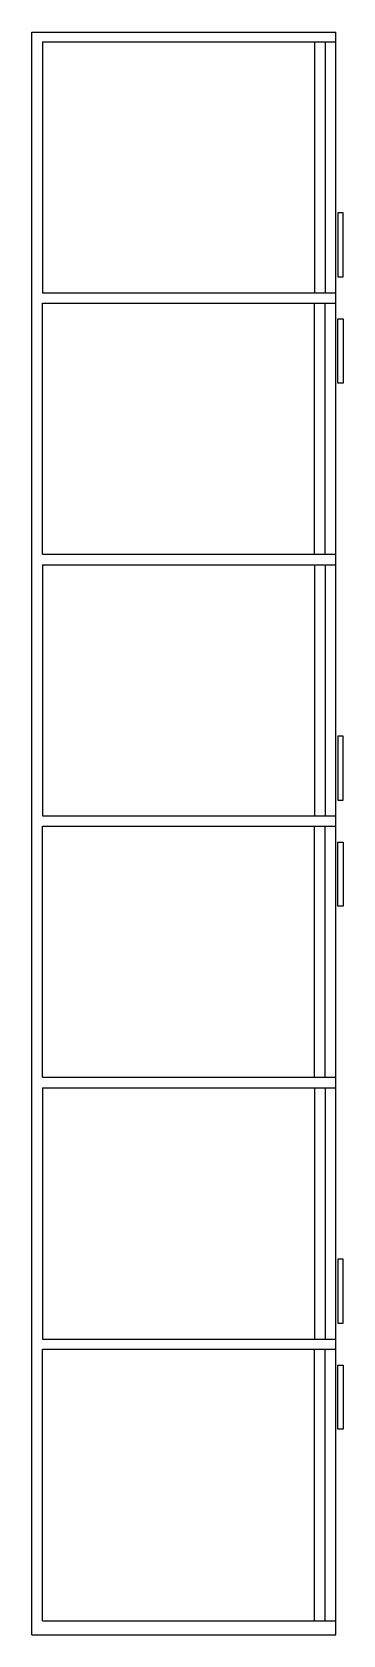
# Model space of a CAD drawing. Extents: x 3.65 to 4.23, y -1.06 to 1.94.
import ezdxf

# ---------------------------------------------------------------- set-up
doc = ezdxf.new("R2010")
doc.units = 0
doc.header["$MEASUREMENT"] = 0
doc.layers.get('0').update_dxf_attribs({"linetype": 'CONTINUOUS'})

msp = doc.modelspace()

# ---------------------------------------------------------------- linework, layer by layer
for p, q in [((3.6493, -1.0611), (3.6493, 1.9389)), ((3.6493, 1.9389), (4.2193, 1.9389)), ((3.6693, 1.9208), (3.6693, 1.4508)), ((3.6693, 1.9208), (4.2193, 1.9208)), ((4.1793, 1.9208), (4.1793, 1.4508)), ((4.1993, 1.9208), (4.1993, 1.4508)), ((4.2193, -1.0611), (4.2193, 1.9389)), ((3.6693, 1.4508), (4.2193, 1.4508)), ((3.6693, 1.4317), (4.2193, 1.4317)), ((3.6693, 0.9617), (3.6693, 1.4317)), ((4.1793, 0.9617), (4.1793, 1.4317)), ((4.1993, 0.9617), (4.1993, 1.4317)), ((3.6693, 0.9617), (4.2193, 0.9617)), ((3.6693, 0.9418), (3.6693, 0.4717)), ((3.6693, 0.9418), (4.2193, 0.9418)), ((4.1793, 0.9418), (4.1793, 0.4717)), ((4.1993, 0.9418), (4.1993, 0.4717)), ((3.6693, 0.4717), (4.2193, 0.4717)), ((3.6693, -0.0174), (3.6693, 0.4526)), ((3.6693, 0.4526), (4.2193, 0.4526)), ((4.1793, -0.0174), (4.1793, 0.4526)), ((4.1993, -0.0174), (4.1993, 0.4526)), ((3.6693, -0.0174), (4.2193, -0.0174)), ((3.6693, -0.0373), (4.2193, -0.0373)), ((3.6693, -0.0373), (3.6693, -0.5074)), ((4.1793, -0.0373), (4.1793, -0.5074)), ((4.1993, -0.0373), (4.1993, -0.5074)), ((3.6693, -0.5074), (4.2193, -0.5074)), ((3.6693, -1.0348), (3.6693, -0.5265)), ((3.6693, -0.5265), (4.2193, -0.5265)), ((4.1793, -1.0348), (4.1793, -0.5265)), ((4.1993, -1.0348), (4.1993, -0.5265)), ((3.6693, -1.0348), (4.2193, -1.0348)), ((3.6493, -1.0611), (4.2193, -1.0611))]:
    msp.add_line(p, q)
for points in [[(4.2326, 1.6005), (4.2226, 1.6005), (4.2226, 1.4805), (4.2326, 1.4805)], [(4.2326, 1.282), (4.2226, 1.282), (4.2226, 1.402), (4.2326, 1.402)], [(4.2326, 0.6214), (4.2226, 0.6214), (4.2226, 0.5014), (4.2326, 0.5014)], [(4.2326, 0.303), (4.2226, 0.303), (4.2226, 0.423), (4.2326, 0.423)], [(4.2326, -0.3577), (4.2226, -0.3577), (4.2226, -0.4777), (4.2326, -0.4777)], [(4.2326, -0.6761), (4.2226, -0.6761), (4.2226, -0.5561), (4.2326, -0.5561)]]:
    msp.add_lwpolyline(points, close=True)

doc.saveas('drawing.dxf')
